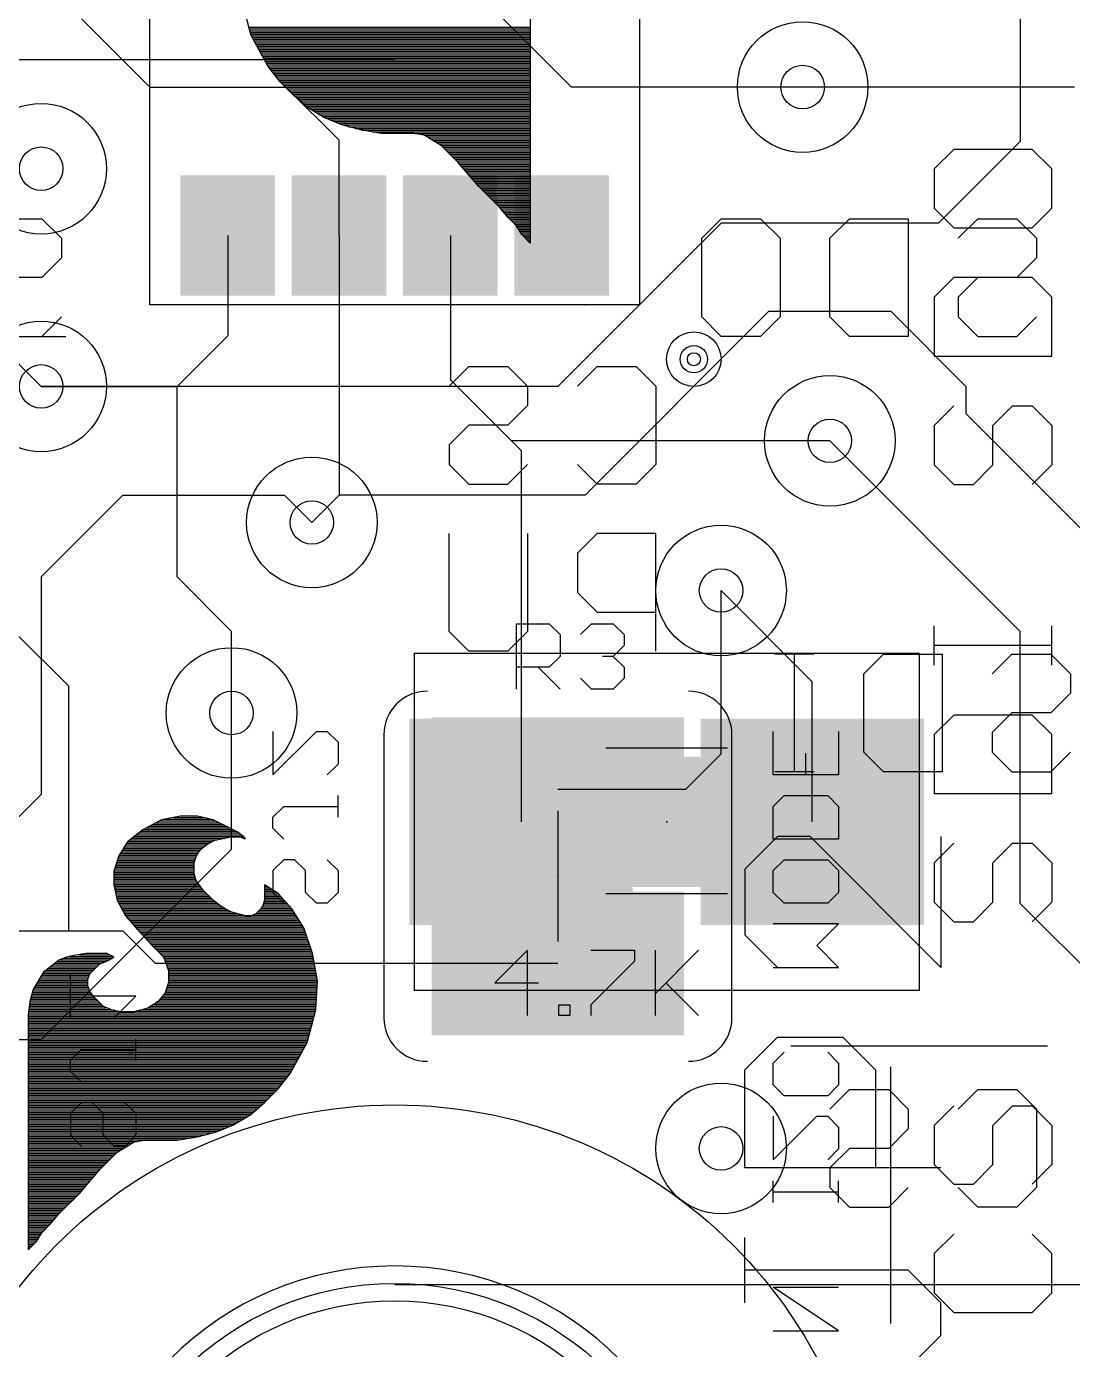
# Model space of a CAD drawing. Extents: x -47 to 60, y -34 to 22.
# Drawn here: x 4.2 to 10.31, y 3.91 to 11.62 of the extents above; entities that cross this region are included whole.
import ezdxf

# ---------------------------------------------------------------- set-up
doc = ezdxf.new("R2010")
doc.units = 0
for name, color, linetype in [('1', 12, 'CONTINUOUS'), ('16', 132, 'CONTINUOUS'), ('18', 110, 'CONTINUOUS'), ('20', 53, 'CONTINUOUS'), ('21', 253, 'CONTINUOUS'), ('22', 53, 'CONTINUOUS'), ('23', 53, 'CONTINUOUS'), ('24', 53, 'CONTINUOUS'), ('25', 253, 'CONTINUOUS'), ('26', 253, 'CONTINUOUS'), ('27', 253, 'CONTINUOUS'), ('28', 253, 'CONTINUOUS'), ('29', 253, 'CONTINUOUS'), ('30', 253, 'CONTINUOUS'), ('31', 253, 'CONTINUOUS'), ('35', 253, 'CONTINUOUS'), ('39', 12, 'CONTINUOUS'), ('41', 12, 'CONTINUOUS'), ('42', 132, 'CONTINUOUS'), ('44', 253, 'CONTINUOUS'), ('47', 253, 'CONTINUOUS'), ('51', 253, 'CONTINUOUS')]:
    doc.layers.add(name, color=color, linetype=linetype)

# ---------------------------------------------------------------- blocks, each defined once
blk = doc.blocks.new('RECT')
blk.add_solid([(-0.5, -0.5), (0.5, -0.5), (-0.5, 0.5), (0.5, 0.5)])
blk = doc.blocks.new('ROUNDV')
blk.add_circle((0, 0), 0.5)

msp = doc.modelspace()

# ---------------------------------------------------------------- linework, layer by layer
at = {"layer": '1'}
for p, q in [((3.9688, 12.2238), (4.9213, 11.2713)), ((4.9213, 11.2713), (5.715, 11.2713)), ((5.715, 11.2713), (6.025, 10.9612)), ((10.3187, 11.2713), (8.7313, 11.2713)), ((6.025, 10.405), (6.025, 10.9612)), ((5.375, 10.405), (5.375, 9.82)), ((6.025, 10.405), (6.025, 8.89)), ((6.675, 10.405), (6.675, 9.5638)), ((5.375, 9.82), (5.08, 9.525)), ((4.2862, 9.525), (5.08, 9.525)), ((6.675, 9.5638), (7.0313, 9.2075)), ((8.89, 9.2075), (7.0313, 9.2075)), ((7.0313, 9.2075), (7.0875, 9.1513)), ((7.0875, 9.1513), (7.0875, 6.985)), ((4.2862, 8.4138), (4.7625, 8.89)), ((4.7625, 8.89), (5.7075, 8.89)), ((5.7075, 8.89), (5.8662, 8.7313)), ((6.025, 8.89), (5.8662, 8.7313)), ((4.2862, 8.4138), (4.2862, 7.1438)), ((8.7875, 7.8019), (8.255, 8.3344)), ((8.7875, 6.985), (8.7875, 7.8019)), ((5.3975, 6.8262), (5.3975, 7.62)), ((4.2862, 7.1438), (4.1275, 6.985)), ((4.2862, 5.715), (5.3975, 6.8262)), ((3.39, 5.715), (4.2862, 5.715))]:
    msp.add_line(p, q, dxfattribs=at)
at = {"layer": '16'}
for p, q in [((7.3819, 11.2713), (5.1594, 13.4938)), ((10.0013, 12.3825), (10.0013, 10.9538)), ((8.7313, 11.2713), (7.3819, 11.2713)), ((10.0013, 10.9538), (9.525, 10.4775)), ((8.255, 10.4775), (7.3025, 9.525)), ((9.525, 10.4775), (8.255, 10.4775)), ((3.6513, 10.16), (4.2862, 9.525)), ((8.5328, 9.9616), (7.4613, 8.89)), ((9.2472, 9.9616), (8.5328, 9.9616)), ((9.2472, 9.9616), (9.6837, 9.525)), ((5.08, 9.525), (4.2862, 9.525)), ((7.3025, 9.525), (5.08, 9.525)), ((5.08, 8.4138), (5.08, 9.525)), ((9.6837, 9.525), (9.6837, 9.3663)), ((9.6837, 9.3663), (11.43, 7.62)), ((10.0013, 8.0962), (8.89, 9.2075)), ((6.025, 8.89), (5.8662, 8.7313)), ((7.4613, 8.89), (6.025, 8.89)), ((5.3975, 8.0962), (5.08, 8.4138)), ((8.255, 7.3819), (8.255, 8.3344)), ((4.1275, 8.0962), (4.445, 7.7788)), ((5.3975, 7.62), (5.3975, 8.0962)), ((10.0013, 6.5088), (10.0013, 8.0962)), ((4.445, 7.7788), (4.445, 6.35)), ((8.0486, 7.1755), (8.255, 7.3819)), ((7.3025, 7.1755), (8.0486, 7.1755)), ((7.3025, 7.0485), (7.3025, 6.2865)), ((11.43, 5.08), (10.0013, 6.5088)), ((3.175, 6.35), (4.445, 6.35)), ((4.445, 6.35), (4.7625, 6.35)), ((4.7625, 6.35), (4.953, 6.1595)), ((7.3025, 6.1595), (4.953, 6.1595))]:
    msp.add_line(p, q, dxfattribs=at)
at = {"layer": '20'}
msp.add_circle((6.35, 2.54), 1.651, dxfattribs=at)
at = {"layer": '21'}
for p, q in [((4.9213, 10.0013), (4.9213, 12.8588)), ((7.7788, 12.8588), (7.7788, 10.0013)), ((9.6134, 10.9079), (9.499, 10.7935)), ((10.071, 10.9079), (9.6134, 10.9079)), ((10.1854, 10.7935), (10.071, 10.9079)), ((9.499, 10.7935), (9.499, 10.5647)), ((10.1854, 10.5647), (10.1854, 10.7935)), ((9.499, 10.5647), (9.6134, 10.4503)), ((10.071, 10.4503), (10.1854, 10.5647)), ((9.6134, 10.4503), (10.071, 10.4503)), ((9.6134, 10.1595), (9.499, 10.0451)), ((10.071, 10.1595), (9.6134, 10.1595)), ((10.1854, 10.0451), (10.071, 10.1595)), ((9.499, 10.0451), (9.499, 9.7019)), ((10.1854, 9.7019), (10.1854, 10.0451)), ((7.7788, 10.0013), (4.9213, 10.0013)), ((3.9733, 9.8171), (4.4309, 9.8171)), ((9.499, 9.7019), (10.1854, 9.7019)), ((9.6134, 9.4111), (9.499, 9.2967)), ((9.8422, 9.2967), (9.9566, 9.4111)), ((9.9566, 9.4111), (10.071, 9.4111)), ((10.071, 9.4111), (10.1854, 9.2967)), ((9.499, 9.2967), (9.499, 9.0679)), ((9.8422, 9.0679), (9.8422, 9.2967)), ((10.1854, 9.2967), (10.1854, 9.0679)), ((9.499, 9.0679), (9.6134, 8.9535)), ((9.7278, 8.9535), (9.8422, 9.0679)), ((10.1854, 9.0679), (10.071, 8.9535)), ((9.6134, 8.9535), (9.7278, 8.9535)), ((9.499, 7.8989), (9.499, 8.1277)), ((10.1854, 7.8989), (10.1854, 8.1277)), ((10.1854, 8.0133), (9.499, 8.0133)), ((9.6134, 7.6081), (9.499, 7.4937)), ((10.071, 7.6081), (9.6134, 7.6081)), ((10.1854, 7.4937), (10.071, 7.6081)), ((9.499, 7.4937), (9.499, 7.1505)), ((10.1854, 7.1505), (10.1854, 7.4937)), ((9.499, 7.1505), (10.1854, 7.1505)), ((4.9894, 6.9975), (4.8794, 6.9375)), ((4.9023, 6.95), (5.3844, 6.95)), ((4.9206, 6.96), (5.3644, 6.96)), ((4.939, 6.97), (5.3444, 6.97)), ((4.9573, 6.98), (5.3244, 6.98)), ((4.9756, 6.99), (5.3044, 6.99)), ((5.0994, 7.0175), (4.9894, 6.9975)), ((5.0031, 7), (5.2781, 7)), ((5.0581, 7.01), (5.2331, 7.01)), ((5.1994, 7.0175), (5.0994, 7.0175)), ((5.2894, 6.9975), (5.1994, 7.0175)), ((5.4294, 6.9275), (5.2894, 6.9975)), ((4.8794, 6.9375), (4.7894, 6.8675)), ((4.7926, 6.87), (5.2844, 6.87)), ((4.8054, 6.88), (5.3119, 6.88)), ((4.8183, 6.89), (5.3594, 6.89)), ((4.8312, 6.9), (5.466, 6.9)), ((4.844, 6.91), (5.4527, 6.91)), ((4.8569, 6.92), (5.4394, 6.92)), ((4.8697, 6.93), (5.4244, 6.93)), ((4.884, 6.94), (5.4044, 6.94)), ((5.2594, 6.8575), (5.2994, 6.8775)), ((5.2994, 6.8775), (5.3494, 6.8875)), ((5.3494, 6.8875), (5.3894, 6.8975)), ((5.3894, 6.8975), (5.4494, 6.8975)), ((5.4694, 6.8975), (5.4294, 6.9275)), ((5.4494, 6.8975), (5.4694, 6.8875)), ((5.4644, 6.89), (5.4769, 6.89)), ((5.4794, 6.8875), (5.4694, 6.8975)), ((5.4694, 6.8875), (5.4794, 6.8875)), ((4.7894, 6.8675), (4.7394, 6.7875)), ((4.7472, 6.8), (5.201, 6.8)), ((4.7534, 6.81), (5.2077, 6.81)), ((4.7597, 6.82), (5.2144, 6.82)), ((4.7659, 6.83), (5.2227, 6.83)), ((4.7722, 6.84), (5.236, 6.84)), ((4.7784, 6.85), (5.2494, 6.85)), ((4.7847, 6.86), (5.2644, 6.86)), ((5.1894, 6.7775), (5.1994, 6.7975)), ((5.1994, 6.7975), (5.2194, 6.8275)), ((5.2194, 6.8275), (5.2594, 6.8575)), ((9.6134, 6.8597), (9.499, 6.7453)), ((9.8422, 6.7453), (9.9566, 6.8597)), ((9.9566, 6.8597), (10.071, 6.8597)), ((10.071, 6.8597), (10.1854, 6.7453)), ((4.7394, 6.7875), (4.7094, 6.6975)), ((4.7169, 6.72), (5.1794, 6.72)), ((4.7202, 6.73), (5.1794, 6.73)), ((4.7235, 6.74), (5.1794, 6.74)), ((4.7269, 6.75), (5.1802, 6.75)), ((4.7302, 6.76), (5.1835, 6.76)), ((4.7335, 6.77), (5.1869, 6.77)), ((4.7369, 6.78), (5.1906, 6.78)), ((4.7409, 6.79), (5.1956, 6.79)), ((5.1794, 6.7475), (5.1894, 6.7775)), ((5.1794, 6.6875), (5.1794, 6.7475)), ((9.499, 6.7453), (9.499, 6.5165)), ((9.8422, 6.5165), (9.8422, 6.7453)), ((10.1854, 6.7453), (10.1854, 6.5165)), ((4.7094, 6.6975), (4.7094, 6.6175)), ((4.7094, 6.69), (5.1794, 6.69)), ((4.7094, 6.68), (5.1813, 6.68)), ((4.7094, 6.67), (5.1837, 6.67)), ((4.7094, 6.66), (5.1863, 6.66)), ((4.7094, 6.65), (5.1888, 6.65)), ((4.7094, 6.64), (5.1944, 6.64)), ((4.7102, 6.7), (5.1794, 6.7)), ((4.7135, 6.71), (5.1794, 6.71)), ((5.1894, 6.6475), (5.1794, 6.6875)), ((5.2294, 6.5875), (5.1894, 6.6475)), ((4.7094, 6.63), (5.201, 6.63)), ((4.7094, 6.62), (5.2077, 6.62)), ((4.7094, 6.6175), (4.7294, 6.5275)), ((4.711, 6.61), (5.2144, 6.61)), ((4.7133, 6.6), (5.221, 6.6)), ((4.7155, 6.59), (5.2277, 6.59)), ((4.7177, 6.58), (5.2369, 6.58)), ((4.7199, 6.57), (5.2469, 6.57)), ((5.2894, 6.5275), (5.2294, 6.5875)), ((5.5894, 6.6175), (5.5894, 6.5275)), ((5.6694, 6.5675), (5.5894, 6.6175)), ((5.5894, 6.61), (5.6014, 6.61)), ((5.5894, 6.6), (5.6174, 6.6)), ((5.5894, 6.59), (5.6334, 6.59)), ((5.5894, 6.58), (5.6494, 6.58)), ((5.5894, 6.57), (5.6654, 6.57)), ((5.7494, 6.4775), (5.6694, 6.5675)), ((4.7222, 6.56), (5.2569, 6.56)), ((4.7244, 6.55), (5.2669, 6.55)), ((4.7266, 6.54), (5.2769, 6.54)), ((4.7288, 6.53), (5.2869, 6.53)), ((4.7294, 6.5275), (4.7794, 6.4375)), ((4.7335, 6.52), (5.2994, 6.52)), ((4.7391, 6.51), (5.3127, 6.51)), ((4.7447, 6.5), (5.326, 6.5)), ((4.7502, 6.49), (5.3406, 6.49)), ((5.3294, 6.4975), (5.2894, 6.5275)), ((5.3594, 6.4775), (5.3294, 6.4975)), ((5.5794, 6.4975), (5.5694, 6.4775)), ((5.5756, 6.49), (5.7383, 6.49)), ((5.5894, 6.5275), (5.5794, 6.4975)), ((5.5802, 6.5), (5.7294, 6.5)), ((5.5835, 6.51), (5.7205, 6.51)), ((5.5869, 6.52), (5.7116, 6.52)), ((5.5894, 6.56), (5.676, 6.56)), ((5.5894, 6.55), (5.6849, 6.55)), ((5.5894, 6.54), (5.6938, 6.54)), ((5.5894, 6.53), (5.7027, 6.53)), ((9.499, 6.5165), (9.6134, 6.4021)), ((9.7278, 6.4021), (9.8422, 6.5165)), ((10.1854, 6.5165), (10.071, 6.4021)), ((4.7558, 6.48), (5.3556, 6.48)), ((4.7613, 6.47), (5.3744, 6.47)), ((4.7669, 6.46), (5.3944, 6.46)), ((4.7724, 6.45), (5.4294, 6.45)), ((4.778, 6.44), (5.4694, 6.44)), ((4.7794, 6.4375), (4.8494, 6.3575)), ((4.7859, 6.43), (5.7796, 6.43)), ((4.7947, 6.42), (5.786, 6.42)), ((4.8034, 6.41), (5.7923, 6.41)), ((5.3994, 6.4575), (5.3594, 6.4775)), ((5.4794, 6.4375), (5.3994, 6.4575)), ((5.5094, 6.4375), (5.4794, 6.4375)), ((5.5394, 6.4475), (5.5094, 6.4375)), ((5.5169, 6.44), (5.7732, 6.44)), ((5.5694, 6.4775), (5.5394, 6.4475)), ((5.5419, 6.45), (5.7669, 6.45)), ((5.5519, 6.46), (5.7605, 6.46)), ((5.5619, 6.47), (5.7542, 6.47)), ((5.5706, 6.48), (5.7472, 6.48)), ((5.8194, 6.3675), (5.7494, 6.4775)), ((4.8122, 6.4), (5.7987, 6.4)), ((4.8209, 6.39), (5.8051, 6.39)), ((4.8297, 6.38), (5.8114, 6.38)), ((4.8384, 6.37), (5.8178, 6.37)), ((4.8472, 6.36), (5.8219, 6.36)), ((4.8494, 6.3575), (4.9294, 6.2675)), ((4.856, 6.35), (5.8252, 6.35)), ((4.8649, 6.34), (5.8285, 6.34)), ((4.8738, 6.33), (5.8319, 6.33)), ((5.8694, 6.2175), (5.8194, 6.3675)), ((9.6134, 6.4021), (9.7278, 6.4021)), ((4.8827, 6.32), (5.8352, 6.32)), ((4.8916, 6.31), (5.8385, 6.31)), ((4.9005, 6.3), (5.8419, 6.3)), ((4.9094, 6.29), (5.8452, 6.29)), ((4.9183, 6.28), (5.8485, 6.28)), ((4.9272, 6.27), (5.8519, 6.27)), ((4.9294, 6.2675), (4.9994, 6.1975)), ((4.9369, 6.26), (5.8552, 6.26)), ((4.3894, 6.1775), (4.3494, 6.1475)), ((4.4394, 6.1975), (4.3894, 6.1775)), ((4.3956, 6.18), (4.6844, 6.18)), ((4.4206, 6.19), (4.7019, 6.19)), ((4.4894, 6.2075), (4.4394, 6.1975)), ((4.4519, 6.2), (4.7044, 6.2)), ((4.5494, 6.2175), (4.4894, 6.2075)), ((4.5044, 6.21), (4.6844, 6.21)), ((4.6694, 6.2175), (4.5494, 6.2175)), ((4.6594, 6.1675), (4.6994, 6.1875)), ((4.7094, 6.1975), (4.6694, 6.2175)), ((4.6994, 6.1875), (4.7094, 6.1975)), ((4.9469, 6.25), (5.8585, 6.25)), ((4.9569, 6.24), (5.8619, 6.24)), ((4.9669, 6.23), (5.8652, 6.23)), ((4.9769, 6.22), (5.8685, 6.22)), ((4.9869, 6.21), (5.8708, 6.21)), ((4.9969, 6.2), (5.8727, 6.2)), ((4.9994, 6.1975), (5.0294, 6.1175)), ((5.0022, 6.19), (5.8745, 6.19)), ((5.0059, 6.18), (5.8764, 6.18)), ((5.8994, 6.0575), (5.8694, 6.2175)), ((4.2994, 6.1075), (4.2394, 6.0075)), ((4.2949, 6.1), (4.5719, 6.1)), ((4.3494, 6.1475), (4.2994, 6.1075)), ((4.3025, 6.11), (4.5819, 6.11)), ((4.315, 6.12), (4.5919, 6.12)), ((4.3275, 6.13), (4.6019, 6.13)), ((4.34, 6.14), (4.6119, 6.14)), ((4.3527, 6.15), (4.6219, 6.15)), ((4.366, 6.16), (4.6369, 6.16)), ((4.3794, 6.17), (4.6644, 6.17)), ((4.5594, 6.0675), (4.5694, 6.0975)), ((4.5694, 6.0975), (4.6294, 6.1575)), ((4.6294, 6.1575), (4.6594, 6.1675)), ((5.0097, 6.17), (5.8783, 6.17)), ((5.0134, 6.16), (5.8802, 6.16)), ((5.0172, 6.15), (5.882, 6.15)), ((5.0209, 6.14), (5.8839, 6.14)), ((5.0247, 6.13), (5.8858, 6.13)), ((5.0284, 6.12), (5.8877, 6.12)), ((5.0294, 6.1175), (5.0294, 6.0475)), ((5.0294, 6.11), (5.8895, 6.11)), ((5.0294, 6.1), (5.8914, 6.1)), ((4.2529, 6.03), (4.5594, 6.03)), ((4.2589, 6.04), (4.5594, 6.04)), ((4.2649, 6.05), (4.5594, 6.05)), ((4.2709, 6.06), (4.5594, 6.06)), ((4.2769, 6.07), (4.5602, 6.07)), ((4.2829, 6.08), (4.5635, 6.08)), ((4.2889, 6.09), (4.5669, 6.09)), ((4.5594, 6.0275), (4.5594, 6.0675)), ((4.5694, 5.9975), (4.5594, 6.0275)), ((5.0294, 6.0475), (5.0094, 5.9875)), ((5.0235, 6.03), (5.8978, 6.03)), ((5.0269, 6.04), (5.8983, 6.04)), ((5.0294, 6.09), (5.8933, 6.09)), ((5.0294, 6.08), (5.8952, 6.08)), ((5.0294, 6.07), (5.897, 6.07)), ((5.0294, 6.06), (5.8989, 6.06)), ((5.0294, 6.05), (5.8989, 6.05)), ((5.8894, 5.8875), (5.8994, 6.0575)), ((4.2394, 6.0075), (4.2194, 5.9375)), ((4.2229, 5.95), (4.6069, 5.95)), ((4.2258, 5.96), (4.5969, 5.96)), ((4.2287, 5.97), (4.5877, 5.97)), ((4.2315, 5.98), (4.581, 5.98)), ((4.2344, 5.99), (4.5744, 5.99)), ((4.2372, 6), (4.5685, 6)), ((4.2409, 6.01), (4.5652, 6.01)), ((4.2469, 6.02), (4.5619, 6.02)), ((4.5894, 5.9675), (4.5694, 5.9975)), ((4.6494, 5.9075), (4.5894, 5.9675)), ((5.0094, 5.9875), (4.9694, 5.9375)), ((4.9794, 5.95), (5.8931, 5.95)), ((4.9874, 5.96), (5.8936, 5.96)), ((4.9954, 5.97), (5.8942, 5.97)), ((5.0034, 5.98), (5.8948, 5.98)), ((5.0102, 5.99), (5.8954, 5.99)), ((5.0135, 6), (5.896, 6)), ((5.0169, 6.01), (5.8966, 6.01)), ((5.0202, 6.02), (5.8972, 6.02)), ((4.2194, 5.9375), (4.2094, 5.8575)), ((4.2109, 5.87), (5.8848, 5.87)), ((4.2122, 5.88), (4.7369, 5.88)), ((4.2134, 5.89), (4.6931, 5.89)), ((4.2147, 5.9), (4.6681, 5.9)), ((4.2159, 5.91), (4.6469, 5.91)), ((4.2172, 5.92), (4.6369, 5.92)), ((4.2184, 5.93), (4.6269, 5.93)), ((4.2201, 5.94), (4.6169, 5.94)), ((4.6994, 5.8875), (4.6494, 5.9075)), ((4.7494, 5.8775), (4.6994, 5.8875)), ((4.8294, 5.8775), (4.7494, 5.8775)), ((4.9094, 5.8975), (4.8294, 5.8775)), ((4.8394, 5.88), (5.8874, 5.88)), ((4.8794, 5.89), (5.8895, 5.89)), ((4.9694, 5.9375), (4.9094, 5.8975)), ((4.9131, 5.9), (5.8901, 5.9)), ((4.9281, 5.91), (5.8907, 5.91)), ((4.9431, 5.92), (5.8913, 5.92)), ((4.9581, 5.93), (5.8919, 5.93)), ((4.9714, 5.94), (5.8925, 5.94)), ((5.8394, 5.6975), (5.8894, 5.8875)), ((4.2094, 5.8575), (4.2094, 4.4875)), ((4.2094, 5.85), (5.8795, 5.85)), ((4.2094, 5.84), (5.8769, 5.84)), ((4.2094, 5.83), (5.8742, 5.83)), ((4.2094, 5.82), (5.8716, 5.82)), ((4.2094, 5.81), (5.869, 5.81)), ((4.2094, 5.8), (5.8663, 5.8)), ((4.2094, 5.79), (5.8637, 5.79)), ((4.2097, 5.86), (5.8821, 5.86)), ((4.2094, 5.78), (5.8611, 5.78)), ((4.2094, 5.77), (5.8585, 5.77)), ((4.2094, 5.76), (5.8558, 5.76)), ((4.2094, 5.75), (5.8532, 5.75)), ((4.2094, 5.74), (5.8506, 5.74)), ((4.2094, 5.73), (5.8479, 5.73)), ((4.2094, 5.72), (5.8453, 5.72)), ((4.2094, 5.71), (5.8427, 5.71)), ((4.2094, 5.7), (5.84, 5.7)), ((4.2094, 5.69), (5.8352, 5.69)), ((4.2094, 5.68), (5.8296, 5.68)), ((4.2094, 5.67), (5.8241, 5.67)), ((4.2094, 5.66), (5.8185, 5.66)), ((4.2094, 5.65), (5.813, 5.65)), ((4.2094, 5.64), (5.8074, 5.64)), ((5.7394, 5.5175), (5.8394, 5.6975)), ((4.2094, 5.63), (5.8019, 5.63)), ((4.2094, 5.62), (5.7963, 5.62)), ((4.2094, 5.61), (5.7908, 5.61)), ((4.2094, 5.6), (5.7852, 5.6)), ((4.2094, 5.59), (5.7797, 5.59)), ((4.2094, 5.58), (5.7741, 5.58)), ((4.2094, 5.57), (5.7685, 5.57)), ((4.2094, 5.56), (5.763, 5.56)), ((4.2094, 5.55), (5.7574, 5.55)), ((4.2094, 5.54), (5.7519, 5.54)), ((4.2094, 5.53), (5.7463, 5.53)), ((4.2094, 5.52), (5.7408, 5.52)), ((4.2094, 5.51), (5.7335, 5.51)), ((4.2094, 5.5), (5.7258, 5.5)), ((4.2094, 5.49), (5.718, 5.49)), ((4.2094, 5.48), (5.7102, 5.48)), ((5.6694, 5.4275), (5.7394, 5.5175)), ((9.2456, 4.0594), (9.2456, 5.5563)), ((4.2094, 5.47), (5.7024, 5.47)), ((4.2094, 5.46), (5.6947, 5.46)), ((4.2094, 5.45), (5.6869, 5.45)), ((4.2094, 5.44), (5.6791, 5.44)), ((4.2094, 5.43), (5.6713, 5.43)), ((4.2094, 5.42), (5.6619, 5.42)), ((4.2094, 5.41), (5.6519, 5.41)), ((5.5894, 5.3475), (5.6694, 5.4275)), ((4.2094, 5.4), (5.6419, 5.4)), ((4.2094, 5.39), (5.6319, 5.39)), ((4.2094, 5.38), (5.6219, 5.38)), ((4.2094, 5.37), (5.6119, 5.37)), ((4.2094, 5.36), (5.6019, 5.36)), ((4.2094, 5.35), (5.5919, 5.35)), ((4.2094, 5.34), (5.5808, 5.34)), ((4.2094, 5.33), (5.5694, 5.33)), ((5.5094, 5.2775), (5.5894, 5.3475)), ((9.6134, 5.3289), (9.499, 5.2145)), ((9.8422, 5.2145), (9.9566, 5.3289)), ((9.9566, 5.3289), (10.071, 5.3289)), ((10.071, 5.3289), (10.1854, 5.2145)), ((4.2094, 5.32), (5.5579, 5.32)), ((4.2094, 5.31), (5.5465, 5.31)), ((4.2094, 5.3), (5.5351, 5.3)), ((4.2094, 5.29), (5.5237, 5.29)), ((4.2094, 5.28), (5.5122, 5.28)), ((4.2094, 5.27), (5.4969, 5.27)), ((4.2094, 5.26), (5.4802, 5.26)), ((4.2094, 5.25), (5.4635, 5.25)), ((5.4094, 5.2175), (5.5094, 5.2775)), ((4.2094, 5.24), (5.4469, 5.24)), ((4.2094, 5.23), (5.4302, 5.23)), ((4.2094, 5.22), (5.4135, 5.22)), ((4.2094, 5.21), (5.3906, 5.21)), ((4.2094, 5.2), (5.3656, 5.2)), ((4.2094, 5.19), (5.3406, 5.19)), ((4.2094, 5.18), (5.3156, 5.18)), ((5.1994, 5.1475), (5.3094, 5.1775)), ((5.3094, 5.1775), (5.4094, 5.2175)), ((9.499, 5.2145), (9.499, 4.9857)), ((9.8422, 4.9857), (9.8422, 5.2145)), ((10.1854, 5.2145), (10.1854, 4.9857)), ((4.2094, 5.17), (5.2819, 5.17)), ((4.2094, 5.16), (5.2452, 5.16)), ((4.2094, 5.15), (5.2085, 5.15)), ((4.2094, 5.14), (5.1544, 5.14)), ((4.2094, 5.13), (5.0944, 5.13)), ((4.2094, 5.12), (4.8444, 5.12)), ((4.2094, 5.11), (4.8169, 5.11)), ((4.2094, 5.1), (4.8002, 5.1)), ((4.7294, 5.0575), (4.8294, 5.1175)), ((4.8294, 5.1175), (4.8894, 5.1275)), ((4.8894, 5.1275), (5.0794, 5.1275)), ((5.0794, 5.1275), (5.1994, 5.1475)), ((4.2094, 5.09), (4.7835, 5.09)), ((4.2094, 5.08), (4.7669, 5.08)), ((4.2094, 5.07), (4.7502, 5.07)), ((4.2094, 5.06), (4.7335, 5.06)), ((4.2094, 5.05), (4.7219, 5.05)), ((4.2094, 5.04), (4.7119, 5.04)), ((4.2094, 5.03), (4.7019, 5.03)), ((4.2094, 5.02), (4.6919, 5.02)), ((4.6294, 4.9575), (4.7294, 5.0575)), ((4.2094, 5.01), (4.6819, 5.01)), ((4.2094, 5), (4.6719, 5)), ((4.2094, 4.99), (4.6619, 4.99)), ((4.2094, 4.98), (4.6519, 4.98)), ((4.2094, 4.97), (4.6419, 4.97)), ((4.2094, 4.96), (4.6319, 4.96)), ((4.2094, 4.95), (4.6229, 4.95)), ((4.2094, 4.94), (4.6144, 4.94)), ((4.5094, 4.8175), (4.6294, 4.9575)), ((9.499, 4.9857), (9.6134, 4.8713)), ((9.7278, 4.8713), (9.8422, 4.9857)), ((10.1854, 4.9857), (10.071, 4.8713)), ((4.2094, 4.93), (4.6058, 4.93)), ((4.2094, 4.92), (4.5972, 4.92)), ((4.2094, 4.91), (4.5887, 4.91)), ((4.2094, 4.9), (4.5801, 4.9)), ((4.2094, 4.89), (4.5715, 4.89)), ((4.2094, 4.88), (4.5629, 4.88)), ((4.2094, 4.87), (4.5544, 4.87)), ((9.6134, 4.8713), (9.7278, 4.8713)), ((4.2094, 4.86), (4.5458, 4.86)), ((4.2094, 4.85), (4.5372, 4.85)), ((4.2094, 4.84), (4.5287, 4.84)), ((4.2094, 4.83), (4.5201, 4.83)), ((4.2094, 4.82), (4.5115, 4.82)), ((4.2094, 4.81), (4.5019, 4.81)), ((4.2094, 4.8), (4.4919, 4.8)), ((4.2094, 4.79), (4.4819, 4.79)), ((4.3894, 4.6975), (4.5094, 4.8175)), ((4.2094, 4.78), (4.4719, 4.78)), ((4.2094, 4.77), (4.4619, 4.77)), ((4.2094, 4.76), (4.4519, 4.76)), ((4.2094, 4.75), (4.4419, 4.75)), ((4.2094, 4.74), (4.4319, 4.74)), ((4.2094, 4.73), (4.4219, 4.73)), ((4.2094, 4.72), (4.4119, 4.72)), ((4.2094, 4.71), (4.4019, 4.71)), ((4.2094, 4.7), (4.3919, 4.7)), ((4.2094, 4.69), (4.3831, 4.69)), ((4.2094, 4.68), (4.3748, 4.68)), ((4.2094, 4.67), (4.3665, 4.67)), ((4.2094, 4.66), (4.3581, 4.66)), ((4.2094, 4.65), (4.3498, 4.65)), ((4.2094, 4.64), (4.3415, 4.64)), ((4.2894, 4.5875), (4.3394, 4.6375)), ((4.3394, 4.6375), (4.3894, 4.6975)), ((4.2094, 4.63), (4.3319, 4.63)), ((4.2094, 4.62), (4.3219, 4.62)), ((4.2094, 4.61), (4.3119, 4.61)), ((4.2094, 4.6), (4.3019, 4.6)), ((4.2094, 4.59), (4.2919, 4.59)), ((4.2094, 4.58), (4.2849, 4.58)), ((4.2094, 4.57), (4.2789, 4.57)), ((4.2094, 4.56), (4.2729, 4.56)), ((4.2594, 4.5375), (4.2894, 4.5875)), ((9.6134, 4.5805), (9.499, 4.4661)), ((10.1854, 4.4661), (10.071, 4.5805)), ((4.2094, 4.55), (4.2669, 4.55)), ((4.2094, 4.54), (4.2609, 4.54)), ((4.2094, 4.4875), (4.2594, 4.5375)), ((4.2094, 4.53), (4.2519, 4.53)), ((4.2094, 4.52), (4.2419, 4.52)), ((4.2094, 4.51), (4.2319, 4.51)), ((4.2094, 4.5), (4.2219, 4.5)), ((4.2094, 4.49), (4.2119, 4.49)), ((9.499, 4.4661), (9.499, 4.2373)), ((10.1854, 4.2373), (10.1854, 4.4661)), ((9.499, 4.2373), (9.6134, 4.1229)), ((10.071, 4.1229), (10.1854, 4.2373)), ((9.6134, 4.1229), (10.071, 4.1229))]:
    msp.add_line(p, q, dxfattribs=at)
for radius in [0.1588, 0.0794, 0.0381]:
    msp.add_circle((8.0962, 9.6837), radius, dxfattribs=at)
at = {"layer": '22'}
for p, q in [((5.5113, 11.5713), (5.4613, 11.7613)), ((7.1413, 11.7313), (7.1413, 10.3613)), ((5.4984, 11.62), (7.1413, 11.62)), ((5.5011, 11.61), (7.1413, 11.61)), ((5.5037, 11.6), (7.1413, 11.6)), ((5.5063, 11.59), (7.1413, 11.59)), ((5.509, 11.58), (7.1413, 11.58)), ((5.6113, 11.3913), (5.5113, 11.5713)), ((5.5119, 11.57), (7.1413, 11.57)), ((5.5175, 11.56), (7.1413, 11.56)), ((5.5231, 11.55), (7.1413, 11.55)), ((5.5286, 11.54), (7.1413, 11.54)), ((5.5342, 11.53), (7.1413, 11.53)), ((5.5397, 11.52), (7.1413, 11.52)), ((5.5453, 11.51), (7.1413, 11.51)), ((5.5508, 11.5), (7.1413, 11.5)), ((5.5564, 11.49), (7.1413, 11.49)), ((5.5619, 11.48), (7.1413, 11.48)), ((5.5675, 11.47), (7.1413, 11.47)), ((5.5731, 11.46), (7.1413, 11.46)), ((5.5786, 11.45), (7.1413, 11.45)), ((5.5842, 11.44), (7.1413, 11.44)), ((5.5897, 11.43), (7.1413, 11.43)), ((5.5953, 11.42), (7.1413, 11.42)), ((5.6008, 11.41), (7.1413, 11.41)), ((5.6064, 11.4), (7.1413, 11.4)), ((5.6813, 11.3013), (5.6113, 11.3913)), ((5.6122, 11.39), (7.1413, 11.39)), ((5.62, 11.38), (7.1413, 11.38)), ((5.6278, 11.37), (7.1413, 11.37)), ((5.6356, 11.36), (7.1413, 11.36)), ((5.6433, 11.35), (7.1413, 11.35)), ((5.6511, 11.34), (7.1413, 11.34)), ((5.6589, 11.33), (7.1413, 11.33)), ((5.6667, 11.32), (7.1413, 11.32)), ((5.6744, 11.31), (7.1413, 11.31)), ((5.7613, 11.2213), (5.6813, 11.3013)), ((5.6825, 11.3), (7.1413, 11.3)), ((5.6925, 11.29), (7.1413, 11.29)), ((5.7025, 11.28), (7.1413, 11.28)), ((5.7125, 11.27), (7.1413, 11.27)), ((5.7225, 11.26), (7.1413, 11.26)), ((5.7325, 11.25), (7.1413, 11.25)), ((5.7425, 11.24), (7.1413, 11.24)), ((5.7525, 11.23), (7.1413, 11.23)), ((5.8413, 11.1513), (5.7613, 11.2213)), ((5.7627, 11.22), (7.1413, 11.22)), ((5.7741, 11.21), (7.1413, 11.21)), ((5.7855, 11.2), (7.1413, 11.2)), ((5.797, 11.19), (7.1413, 11.19)), ((5.8084, 11.18), (7.1413, 11.18)), ((5.8198, 11.17), (7.1413, 11.17)), ((5.8313, 11.16), (7.1413, 11.16)), ((5.9413, 11.0913), (5.8413, 11.1513)), ((5.8433, 11.15), (7.1413, 11.15)), ((5.86, 11.14), (7.1413, 11.14)), ((5.8767, 11.13), (7.1413, 11.13)), ((5.8933, 11.12), (7.1413, 11.12)), ((5.91, 11.11), (7.1413, 11.11)), ((5.9267, 11.1), (7.1413, 11.1)), ((6.0413, 11.0513), (5.9413, 11.0913)), ((5.9444, 11.09), (7.1413, 11.09)), ((5.9694, 11.08), (7.1413, 11.08)), ((5.9944, 11.07), (7.1413, 11.07)), ((6.0194, 11.06), (7.1413, 11.06)), ((6.1513, 11.0213), (6.0413, 11.0513)), ((6.0458, 11.05), (7.1413, 11.05)), ((6.0825, 11.04), (7.1413, 11.04)), ((6.1192, 11.03), (7.1413, 11.03)), ((6.2713, 11.0013), (6.1513, 11.0213)), ((6.1588, 11.02), (7.1413, 11.02)), ((6.2188, 11.01), (7.1413, 11.01)), ((6.4613, 11.0013), (6.2713, 11.0013)), ((6.5213, 10.9913), (6.4613, 11.0013)), ((6.4688, 11), (7.1413, 11)), ((6.6213, 10.9313), (6.5213, 10.9913)), ((6.5233, 10.99), (7.1413, 10.99)), ((6.54, 10.98), (7.1413, 10.98)), ((6.5567, 10.97), (7.1413, 10.97)), ((6.5733, 10.96), (7.1413, 10.96)), ((6.59, 10.95), (7.1413, 10.95)), ((6.6067, 10.94), (7.1413, 10.94)), ((6.7213, 10.8313), (6.6213, 10.9313)), ((6.6225, 10.93), (7.1413, 10.93)), ((6.6325, 10.92), (7.1413, 10.92)), ((6.6425, 10.91), (7.1413, 10.91)), ((6.6525, 10.9), (7.1413, 10.9)), ((6.6625, 10.89), (7.1413, 10.89)), ((6.6725, 10.88), (7.1413, 10.88)), ((6.6825, 10.87), (7.1413, 10.87)), ((6.6925, 10.86), (7.1413, 10.86)), ((6.7025, 10.85), (7.1413, 10.85)), ((6.7125, 10.84), (7.1413, 10.84)), ((6.8413, 10.6913), (6.7213, 10.8313)), ((6.7223, 10.83), (7.1413, 10.83)), ((6.7309, 10.82), (7.1413, 10.82)), ((6.7395, 10.81), (7.1413, 10.81)), ((6.748, 10.8), (7.1413, 10.8)), ((6.7566, 10.79), (7.1413, 10.79)), ((6.7652, 10.78), (7.1413, 10.78)), ((6.7738, 10.77), (7.1413, 10.77)), ((6.7823, 10.76), (7.1413, 10.76)), ((6.7909, 10.75), (7.1413, 10.75)), ((6.7995, 10.74), (7.1413, 10.74)), ((6.808, 10.73), (7.1413, 10.73)), ((6.8166, 10.72), (7.1413, 10.72)), ((6.8252, 10.71), (7.1413, 10.71)), ((6.8338, 10.7), (7.1413, 10.7)), ((6.9613, 10.5713), (6.8413, 10.6913)), ((6.8425, 10.69), (7.1413, 10.69)), ((6.8525, 10.68), (7.1413, 10.68)), ((6.8625, 10.67), (7.1413, 10.67)), ((6.8725, 10.66), (7.1413, 10.66)), ((6.8825, 10.65), (7.1413, 10.65)), ((6.8925, 10.64), (7.1413, 10.64)), ((6.9025, 10.63), (7.1413, 10.63)), ((6.9125, 10.62), (7.1413, 10.62)), ((6.9225, 10.61), (7.1413, 10.61)), ((6.9325, 10.6), (7.1413, 10.6)), ((6.9425, 10.59), (7.1413, 10.59)), ((6.9525, 10.58), (7.1413, 10.58)), ((4.0611, 10.5035), (4.2899, 10.5035)), ((4.2899, 10.5035), (4.4042, 10.3891)), ((7.0113, 10.5113), (6.9613, 10.5713)), ((6.9623, 10.57), (7.1413, 10.57)), ((6.9706, 10.56), (7.1413, 10.56)), ((6.979, 10.55), (7.1413, 10.55)), ((6.9873, 10.54), (7.1413, 10.54)), ((6.9956, 10.53), (7.1413, 10.53)), ((7.004, 10.52), (7.1413, 10.52)), ((7.0613, 10.4612), (7.0113, 10.5113)), ((7.0125, 10.51), (7.1413, 10.51)), ((7.0225, 10.5), (7.1413, 10.5)), ((8.1421, 10.3891), (8.2565, 10.5035)), ((8.2565, 10.5035), (8.4853, 10.5035)), ((8.4853, 10.5035), (8.5997, 10.3891)), ((8.8905, 10.3891), (9.0049, 10.5035)), ((9.0049, 10.5035), (9.3481, 10.5035)), ((9.3481, 10.5035), (9.3481, 9.8171)), ((9.6389, 10.3891), (9.7533, 10.5035)), ((9.7533, 10.5035), (9.9821, 10.5035)), ((9.9821, 10.5035), (10.0965, 10.3891)), ((7.0325, 10.49), (7.1413, 10.49)), ((7.0425, 10.48), (7.1413, 10.48)), ((7.0525, 10.47), (7.1413, 10.47)), ((7.0913, 10.4113), (7.0613, 10.4612)), ((7.062, 10.46), (7.1413, 10.46)), ((7.068, 10.45), (7.1413, 10.45)), ((7.074, 10.44), (7.1413, 10.44)), ((7.08, 10.43), (7.1413, 10.43)), ((7.086, 10.42), (7.1413, 10.42)), ((4.4042, 10.3891), (4.4042, 10.2747)), ((7.1413, 10.3613), (7.0913, 10.4113)), ((7.0925, 10.41), (7.1413, 10.41)), ((7.1025, 10.4), (7.1413, 10.4)), ((7.1125, 10.39), (7.1413, 10.39)), ((7.1225, 10.38), (7.1413, 10.38)), ((7.1325, 10.37), (7.1413, 10.37)), ((8.1421, 9.9315), (8.1421, 10.3891)), ((8.5997, 10.3891), (8.5997, 9.9315)), ((8.8905, 9.9315), (8.8905, 10.3891)), ((10.0965, 10.3891), (10.0965, 10.2747)), ((4.4042, 10.2747), (4.2899, 10.1603)), ((10.0965, 10.2747), (9.9821, 10.1603)), ((4.2899, 10.1603), (4.0611, 10.1603)), ((9.7533, 10.1603), (9.6389, 10.0459)), ((9.9821, 10.1603), (9.7533, 10.1603)), ((9.6389, 10.0459), (9.6389, 9.9315)), ((4.2899, 9.8171), (4.4042, 9.9315)), ((8.2565, 9.8171), (8.1421, 9.9315)), ((8.5997, 9.9315), (8.4853, 9.8171)), ((9.0049, 9.8171), (8.8905, 9.9315)), ((9.6389, 9.9315), (9.7533, 9.8171)), ((9.9821, 9.8171), (10.0965, 9.9315)), ((4.0611, 9.8171), (4.2899, 9.8171)), ((8.4853, 9.8171), (8.2565, 9.8171)), ((9.3481, 9.8171), (9.0049, 9.8171)), ((9.7533, 9.8171), (9.9821, 9.8171)), ((6.668, 9.5274), (6.7824, 9.6418)), ((6.7824, 9.6418), (7.0112, 9.6418)), ((7.0112, 9.6418), (7.1256, 9.5274)), ((7.4164, 9.5274), (7.5308, 9.6418)), ((7.5308, 9.6418), (7.7596, 9.6418)), ((7.7596, 9.6418), (7.874, 9.5274)), ((7.1256, 9.5274), (7.1256, 9.413)), ((7.874, 9.5274), (7.874, 9.0698)), ((7.1256, 9.413), (7.0112, 9.2986)), ((6.7824, 9.2986), (6.668, 9.1842)), ((7.0112, 9.2986), (6.7824, 9.2986)), ((6.668, 9.1842), (6.668, 9.0698)), ((6.668, 9.0698), (6.7824, 8.9554)), ((7.0112, 8.9554), (7.1256, 9.0698)), ((7.5308, 8.9554), (7.4164, 9.0698)), ((7.874, 9.0698), (7.7596, 8.9554)), ((6.7824, 8.9554), (7.0112, 8.9554)), ((7.7596, 8.9554), (7.5308, 8.9554)), ((6.668, 8.0944), (6.668, 8.6664)), ((7.1256, 8.6664), (7.1256, 8.0944)), ((7.5308, 8.6664), (7.4164, 8.552)), ((7.874, 8.6664), (7.5308, 8.6664)), ((7.874, 7.98), (7.874, 8.6664)), ((7.4164, 8.552), (7.4164, 8.3232)), ((7.4164, 8.3232), (7.5308, 8.2088)), ((7.5308, 8.2088), (7.874, 8.2088)), ((6.7824, 7.98), (6.668, 8.0944)), ((7.1256, 8.0944), (7.0112, 7.98)), ((7.0112, 7.98), (6.7824, 7.98)), ((8.7981, 7.9635), (8.5693, 7.9635)), ((8.6837, 7.2771), (8.6837, 7.9635)), ((9.0889, 7.8491), (9.2033, 7.9635)), ((9.2033, 7.9635), (9.5465, 7.9635)), ((9.5465, 7.9635), (9.5465, 7.2771)), ((9.8373, 7.8491), (9.9517, 7.9635)), ((9.9517, 7.9635), (10.1805, 7.9635)), ((10.1805, 7.9635), (10.2949, 7.8491)), ((9.0889, 7.3915), (9.0889, 7.8491)), ((10.2949, 7.8491), (10.2949, 7.7347)), ((10.2949, 7.7347), (10.1805, 7.6203)), ((9.9517, 7.6203), (9.8373, 7.5059)), ((10.1805, 7.6203), (9.9517, 7.6203)), ((6.2865, 7.493), (6.2865, 5.842)), ((8.3185, 5.842), (8.3185, 7.493)), ((9.8373, 7.5059), (9.8373, 7.3915)), ((9.2033, 7.2771), (9.0889, 7.3915)), ((9.8373, 7.3915), (9.9517, 7.2771)), ((10.1805, 7.2771), (10.2949, 7.3915)), ((8.7981, 7.2771), (8.5693, 7.2771)), ((9.5465, 7.2771), (9.2033, 7.2771)), ((9.9517, 7.2771), (10.1805, 7.2771)), ((10.16, 5.6769), (8.6632, 5.6769)), ((8.8905, 5.3091), (9.0049, 5.4235)), ((9.0049, 5.4235), (9.2337, 5.4235)), ((9.2337, 5.4235), (9.3481, 5.3091)), ((9.6389, 5.3091), (9.7533, 5.4235)), ((9.7533, 5.4235), (9.9821, 5.4235)), ((9.9821, 5.4235), (10.0965, 5.3091)), ((9.3481, 5.3091), (9.3481, 5.1947)), ((10.0965, 5.3091), (10.0965, 4.8515)), ((9.3481, 5.1947), (9.2337, 5.0803)), ((9.0049, 5.0803), (8.8905, 4.9659)), ((9.2337, 5.0803), (9.0049, 5.0803)), ((8.8905, 4.9659), (8.8905, 4.8515)), ((8.8905, 4.8515), (9.0049, 4.7371)), ((9.2337, 4.7371), (9.3481, 4.8515)), ((9.7533, 4.7371), (9.6389, 4.8515)), ((10.0965, 4.8515), (9.9821, 4.7371)), ((9.0049, 4.7371), (9.2337, 4.7371)), ((9.9821, 4.7371), (9.7533, 4.7371))]:
    msp.add_line(p, q, dxfattribs=at)
for centre, start, end in [((6.5405, 7.493), 90, 180), ((8.0645, 7.493), 0, 90), ((6.5405, 5.842), 180, 270), ((8.0645, 5.842), 270, 0)]:
    msp.add_arc(centre, 0.254, start, end, dxfattribs=at)
at = {"layer": '23'}
for p in [(6.35, 11.43), (7.9375, 6.985)]:
    msp.add_point(p, dxfattribs=at)
at = {"layer": '24'}
for p in [(7.4613, 10.0013), (7.3025, 6.6675)]:
    msp.add_point(p, dxfattribs=at)
at = {"layer": '25'}
for p, q in [((7.0612, 7.7597), (7.0612, 8.141)), ((7.0612, 8.141), (7.2519, 8.141)), ((7.2519, 8.141), (7.3154, 8.0775)), ((7.4354, 8.0775), (7.499, 8.141)), ((7.499, 8.141), (7.6261, 8.141)), ((7.6261, 8.141), (7.6896, 8.0775)), ((7.3154, 8.0775), (7.3154, 7.9504)), ((7.6896, 8.0775), (7.6896, 8.0139)), ((7.3154, 7.9504), (7.2519, 7.8868)), ((7.6261, 7.9504), (7.5625, 7.9504)), ((7.6896, 8.0139), (7.6261, 7.9504)), ((7.6261, 7.9504), (7.6896, 7.8868)), ((7.2519, 7.8868), (7.0612, 7.8868)), ((7.1883, 7.8868), (7.3154, 7.7597)), ((7.6896, 7.8868), (7.6896, 7.8233)), ((7.499, 7.7597), (7.4354, 7.8233)), ((7.6896, 7.8233), (7.6261, 7.7597)), ((7.6261, 7.7597), (7.499, 7.7597)), ((8.5844, 6.8987), (8.3937, 6.7081)), ((8.7751, 6.8987), (8.5844, 6.8987)), ((9.5377, 6.1361), (8.7751, 6.8987)), ((9.5377, 6.8987), (9.5377, 6.1361)), ((8.3937, 6.7081), (8.3937, 6.3268)), ((8.3937, 6.3268), (8.5844, 6.1361)), ((8.3937, 5.5387), (8.5844, 5.7293)), ((8.5844, 5.7293), (8.9657, 5.7293)), ((8.9657, 5.7293), (9.1564, 5.5387)), ((8.3937, 4.9667), (8.3937, 5.5387)), ((9.1564, 5.5387), (9.1564, 4.9667)), ((9.5377, 4.9667), (8.3937, 4.9667)), ((8.3937, 4.1786), (8.3937, 4.56)), ((9.347, 4.3693), (8.3937, 4.3693)), ((9.5377, 4.1786), (9.347, 4.3693)), ((9.5377, 3.988), (9.5377, 4.1786)), ((9.347, 3.7973), (9.5377, 3.988))]:
    msp.add_line(p, q, dxfattribs=at)
at = {"layer": '26'}
for p, q in [((5.6388, 7.5127), (5.6388, 7.2585)), ((5.6388, 7.2585), (5.893, 7.5127)), ((5.893, 7.5127), (5.9566, 7.5127)), ((5.9566, 7.5127), (6.0201, 7.4492)), ((6.0201, 7.4492), (6.0201, 7.322)), ((6.0201, 7.322), (5.9566, 7.2585)), ((6.0201, 7.0114), (6.0201, 7.1385)), ((5.6388, 7.0114), (5.7024, 7.0749)), ((5.7024, 7.0749), (6.0201, 7.0749)), ((5.6388, 6.9478), (5.6388, 7.0114)), ((5.7024, 6.8843), (5.6388, 6.9478)), ((5.7024, 6.7643), (5.6388, 6.7007)), ((5.7659, 6.7643), (5.7024, 6.7643)), ((5.8295, 6.7007), (5.7659, 6.7643)), ((5.9566, 6.7643), (6.0201, 6.7007)), ((5.6388, 6.7007), (5.6388, 6.5736)), ((5.8295, 6.5736), (5.8295, 6.7007)), ((6.0201, 6.7007), (6.0201, 6.5736)), ((5.6388, 6.5736), (5.7024, 6.5101)), ((5.893, 6.5101), (5.8295, 6.5736)), ((6.0201, 6.5736), (5.9566, 6.5101)), ((5.9566, 6.5101), (5.893, 6.5101)), ((4.4577, 5.8411), (4.4577, 6.0953)), ((4.839, 5.9682), (4.4577, 5.9682)), ((4.7119, 5.8411), (4.839, 5.9682)), ((4.839, 5.594), (4.839, 5.7211)), ((4.4577, 5.594), (4.5213, 5.6576)), ((4.5213, 5.6576), (4.839, 5.6576)), ((4.4577, 5.5305), (4.4577, 5.594)), ((4.5213, 5.4669), (4.4577, 5.5305)), ((4.5213, 5.3469), (4.4577, 5.2834)), ((4.5848, 5.3469), (4.5213, 5.3469)), ((4.6484, 5.2834), (4.5848, 5.3469)), ((4.7755, 5.3469), (4.839, 5.2834)), ((4.4577, 5.2834), (4.4577, 5.1563)), ((4.6484, 5.1563), (4.6484, 5.2834)), ((4.839, 5.2834), (4.839, 5.1563)), ((4.4577, 5.1563), (4.5213, 5.0927)), ((4.7119, 5.0927), (4.6484, 5.1563)), ((4.839, 5.1563), (4.7755, 5.0927)), ((4.7755, 5.0927), (4.7119, 5.0927))]:
    msp.add_line(p, q, dxfattribs=at)
at = {"layer": '27'}
for p, q in [((7.1249, 6.236), (6.9342, 6.0454)), ((7.1249, 5.8547), (7.1249, 6.236)), ((7.4955, 6.236), (7.7497, 6.236)), ((7.7497, 6.236), (7.7497, 6.1725)), ((7.8697, 6.236), (7.8697, 5.8547)), ((7.8697, 5.9818), (8.1239, 6.236)), ((7.7497, 6.1725), (7.4955, 5.9183)), ((6.9342, 6.0454), (7.1884, 6.0454)), ((7.9333, 6.0454), (8.1239, 5.8547)), ((7.3084, 5.8547), (7.3084, 5.9183)), ((7.3084, 5.9183), (7.372, 5.9183)), ((7.372, 5.9183), (7.372, 5.8547)), ((7.4955, 5.9183), (7.4955, 5.8547)), ((7.372, 5.8547), (7.3084, 5.8547))]:
    msp.add_line(p, q, dxfattribs=at)
at = {"layer": '28'}
for p, q in [((8.5598, 7.2585), (8.5598, 7.5127)), ((8.9411, 7.5127), (8.9411, 7.2585)), ((8.7505, 7.2585), (8.7505, 7.3856)), ((8.9411, 7.2585), (8.5598, 7.2585)), ((8.5598, 7.0749), (8.6234, 7.1385)), ((8.6234, 7.1385), (8.8776, 7.1385)), ((8.8776, 7.1385), (8.9411, 7.0749)), ((8.5598, 6.8843), (8.5598, 7.0749)), ((8.9411, 7.0749), (8.9411, 6.8843)), ((8.9411, 6.8843), (8.5598, 6.8843)), ((8.5598, 6.7007), (8.6234, 6.7643)), ((8.6234, 6.7643), (8.8776, 6.7643)), ((8.8776, 6.7643), (8.9411, 6.7007)), ((8.5598, 6.5736), (8.5598, 6.7007)), ((8.9411, 6.7007), (8.9411, 6.5736)), ((8.6234, 6.5101), (8.5598, 6.5736)), ((8.9411, 6.5736), (8.8776, 6.5101)), ((8.8776, 6.5101), (8.6234, 6.5101)), ((8.9411, 6.3901), (8.5598, 6.3901)), ((8.814, 6.263), (8.9411, 6.3901)), ((8.9411, 6.1359), (8.814, 6.263)), ((8.5598, 6.1359), (8.9411, 6.1359)), ((8.5598, 5.5781), (8.6234, 5.6417)), ((8.8776, 5.6417), (8.9411, 5.5781)), ((8.5598, 5.451), (8.5598, 5.5781)), ((8.9411, 5.5781), (8.9411, 5.451)), ((8.6234, 5.3874), (8.5598, 5.451)), ((8.9411, 5.451), (8.8776, 5.3874)), ((8.8776, 5.3874), (8.6234, 5.3874)), ((8.5598, 5.2675), (8.5598, 5.0132)), ((8.5598, 5.0132), (8.814, 5.2675)), ((8.814, 5.2675), (8.8776, 5.2675)), ((8.8776, 5.2675), (8.9411, 5.2039)), ((8.9411, 5.2039), (8.9411, 5.0768)), ((8.9411, 5.0768), (8.8776, 5.0132)), ((8.5598, 4.7638), (8.5598, 4.8909)), ((8.9411, 4.7638), (8.9411, 4.8909)), ((8.5598, 4.8273), (8.9411, 4.8273)), ((8.9411, 4.0154), (8.5598, 4.2696)), ((8.5598, 4.2696), (8.9411, 4.2696)), ((8.5598, 4.0154), (8.9411, 4.0154))]:
    msp.add_line(p, q, dxfattribs=at)
at = {"layer": '29'}
msp.add_circle((6.35, 2.54), 1.7526, dxfattribs=at)
at = {"layer": '30'}
msp.add_circle((6.35, 2.54), 1.7526, dxfattribs=at)
at = {"layer": '39'}
for p, q in [((6.4645, 7.968), (9.4105, 7.968)), ((6.4645, 6.002), (6.4645, 7.968)), ((9.4105, 7.968), (9.4105, 6.002)), ((9.4105, 6.002), (6.4645, 6.002))]:
    msp.add_line(p, q, dxfattribs=at)
msp.add_circle((6.35, 2.54), 2.794, dxfattribs=at)
at = {"layer": '41'}
for start, end in [(90, 270), (270, 90)]:
    msp.add_arc((6.35, 2.54), 1.8542, start, end, dxfattribs=at)
at = {"layer": '42'}
for start, end in [(90, 270), (270, 90)]:
    msp.add_arc((6.35, 2.54), 1.8542, start, end, dxfattribs=at)
at = {"layer": '44'}
for centre in [(8.7313, 11.2713), (4.2862, 10.795), (4.2862, 9.525), (8.89, 9.2075), (5.8662, 8.7313), (8.255, 8.3344), (5.3975, 7.62), (8.255, 5.08)]:
    msp.add_circle(centre, 0.127, dxfattribs=at)
at = {"layer": '47'}
for p, q in [((6.35, 11.43), (-5.76, 11.43)), ((6.35, 4.2862), (17.8165, 4.2862))]:
    msp.add_line(p, q, dxfattribs=at)
at = {"layer": '51'}
for p, q in [((7.5815, 7.417), (8.2935, 7.417)), ((7.5815, 6.566), (8.2935, 6.566))]:
    msp.add_line(p, q, dxfattribs=at)

# ---------------------------------------------------------------- block references
at = {"layer": '1', "xscale": 0.5, "yscale": 0.35, "rotation": 270}
for p in [(5.375, 10.405), (6.025, 10.405), (6.675, 10.405), (7.325, 10.405)]:
    msp.add_blockref('RECT', p, dxfattribs=at)
at = {"layer": '1', "xscale": 1.1}
for p in [(7.0875, 6.985), (8.7875, 6.985)]:
    msp.add_blockref('RECT', p, dxfattribs=at)
at = {"layer": '16', "xscale": 0.635, "yscale": 1.27, "rotation": 270}
for p in [(7.3025, 7.1755), (7.3025, 6.1595)]:
    msp.add_blockref('RECT', p, dxfattribs=at)
at = {"layer": '18', "xscale": 0.762, "yscale": 0.762}
for p in [(8.7313, 11.2713), (8.7313, 11.2713), (4.2862, 10.795), (4.2862, 10.795), (4.2862, 9.525), (4.2862, 9.525), (8.89, 9.2075), (8.89, 9.2075), (5.8662, 8.7313), (5.8662, 8.7313), (8.255, 8.3344), (8.255, 8.3344), (5.3975, 7.62), (5.3975, 7.62), (8.255, 5.08), (8.255, 5.08)]:
    msp.add_blockref('ROUNDV', p, dxfattribs=at)
at = {"layer": '21', "xscale": 0.4572, "yscale": 0.762}
msp.add_blockref('RECT', (7.9375, 6.985), dxfattribs=at)
at = {"layer": '29', "xscale": 0.7032, "yscale": 0.5532, "rotation": 270}
for p in [(5.375, 10.405), (6.025, 10.405), (6.675, 10.405), (7.325, 10.405)]:
    msp.add_blockref('RECT', p, dxfattribs=at)
at = {"layer": '29', "xscale": 1.3032, "yscale": 1.2032}
for p in [(7.0875, 6.985), (8.7875, 6.985)]:
    msp.add_blockref('RECT', p, dxfattribs=at)
at = {"layer": '30', "xscale": 0.8382, "yscale": 1.4732, "rotation": 270}
for p in [(7.3025, 7.1755), (7.3025, 6.1595)]:
    msp.add_blockref('RECT', p, dxfattribs=at)
at = {"layer": '31', "xscale": 0.5, "yscale": 0.35, "rotation": 270}
for p in [(5.375, 10.405), (6.025, 10.405), (6.675, 10.405), (7.325, 10.405)]:
    msp.add_blockref('RECT', p, dxfattribs=at)
at = {"layer": '31', "xscale": 1.1}
for p in [(7.0875, 6.985), (8.7875, 6.985)]:
    msp.add_blockref('RECT', p, dxfattribs=at)
at = {"layer": '35', "xscale": 0.3998, "yscale": 0.6}
msp.add_blockref('RECT', (7.9375, 6.985), dxfattribs=at)
at = {"layer": '51', "xscale": 0.5001, "yscale": 0.95}
for p in [(7.3494, 6.9901), (8.5178, 6.9901)]:
    msp.add_blockref('RECT', p, dxfattribs=at)

doc.saveas('drawing.dxf')
